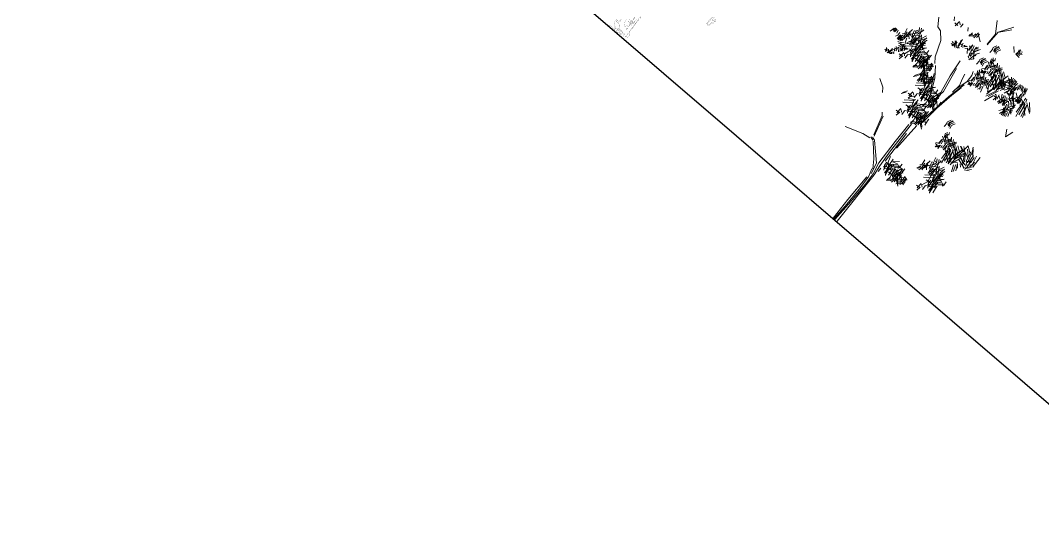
# Model space of a CAD drawing. Header units: inches. Extents: x -3368894 to 5148796, y 84 to 10864301.
# Drawn here: x 503287.19 to 503322.33, y 4346308.06 to 4346325.45 of the extents above; entities that cross this region are included whole.
import ezdxf

# ---------------------------------------------------------------- set-up
doc = ezdxf.new("R2010")
doc.units = ezdxf.units.IN
doc.header["$MEASUREMENT"] = 0
for name, color, linetype, lineweight in [('cm_alberi in secondo piano', 252, 'Continuous', 9), ('cm_campiture', 252, 'Continuous', 9), ('cm_linea di terra', 4, 'Continuous', 25)]:
    doc.layers.add(name, color=color, linetype=linetype, lineweight=lineweight)
doc.layers.add('cp_alberi_linea', color=103, linetype='Continuous')

# ---------------------------------------------------------------- blocks, each defined once
blk = doc.blocks.new('A$C03A07DC0')
at = {"layer": 'cp_alberi_linea', "const_width": 0.00661}
for points in [[(9.78, 3.827), (9.8, 3.39), (9.82, 3.39)], [(9.82, 3.39), (9.827, 3.423), (9.82, 3.827), (9.847, 3.833), (9.853, 3.86)], [(9.893, 3.893), (9.893, 3.787), (9.933, 3.721), (9.966, 3.714)], [(9.966, 3.827), (9.966, 3.754), (9.966, 3.714)], [(9.966, 3.714), (9.966, 3.609), (9.966, 3.569)], [(9.999, 3.569), (10.025, 3.575), (10.065, 3.754), (9.999, 3.86), (9.999, 3.827)], [(9.999, 3.827), (10.025, 3.747), (10.005, 3.609), (9.999, 3.569)], [(9.82, 3.39), (9.933, 3.364), (9.966, 3.496), (9.966, 3.536)], [(9.82, 3.39), (9.919, 3.43), (9.946, 3.536), (9.966, 3.536)], [(9.966, 3.569), (9.999, 3.569)], [(9.966, 3.569), (9.966, 3.536)], [(6.744, 0.89), (6.744, 0.929), (6.744, 1.254), (6.784, 1.221), (6.817, 1.214)], [(6.777, 0.996), (6.777, 1.035), (6.777, 1.181), (6.804, 1.187), (6.817, 1.214)], [(6.883, 1.214), (6.883, 1.068), (6.883, 1.035)], [(6.956, 1.505), (6.976, 1.002), (6.996, 0.996)], [(6.996, 1.505), (6.996, 1.068), (6.996, 1.035)], [(6.089, 0.566), (6.188, 0.539), (6.255, 0.552), (6.288, 0.625), (6.288, 0.744), (6.308, 0.744)], [(6.089, 0.566), (6.129, 0.493), (6.162, 0.493)], [(6.162, 0.493), (6.248, 0.447), (6.301, 0.46), (6.321, 0.539), (6.308, 0.672), (6.308, 0.711)], [(6.486, 0.89), (6.519, 0.658), (6.671, 0.513), (6.671, 0.526), (6.724, 0.685), (6.824, 0.645), (6.817, 0.744)], [(6.744, 0.857), (6.738, 0.837), (6.632, 0.863), (6.632, 0.996), (6.671, 0.996), (6.704, 0.996)], [(6.704, 0.996), (6.724, 0.896), (6.744, 0.89)], [(6.744, 0.89), (6.744, 0.857)], [(6.744, 0.857), (6.777, 0.857)], [(6.777, 0.996), (6.777, 0.89), (6.777, 0.857)], [(6.777, 0.996), (6.817, 0.996)], [(6.777, 0.857), (6.79, 0.751), (6.817, 0.744)], [(6.817, 0.744), (6.81, 0.784), (6.817, 0.929), (6.85, 0.929)], [(6.817, 0.566), (6.923, 0.559), (6.824, 0.466), (6.81, 0.486), (6.817, 0.566)], [(6.817, 0.996), (6.876, 1.015), (6.883, 1.035)], [(6.817, 0.996), (6.843, 0.956), (6.85, 0.929)], [(6.85, 0.929), (6.883, 0.824), (6.896, 0.804), (6.91, 0.877), (6.903, 1.035), (6.883, 1.035)], [(6.996, 1.035), (7.035, 0.599), (7.029, 0.566)], [(6.996, 1.035), (6.996, 0.996)], [(6.996, 0.996), (7.015, 0.566), (7.029, 0.566)], [(7.029, 0.566), (7.029, 0.526)], [(7.029, 0.526), (7.029, 0.242), (7.029, 0.202)], [(7.029, 0.526), (7.121, 0.354), (7.141, 0.347)], [(5.911, 0.023), (6.016, 0.089), (6.195, 0.096), (6.235, 0.096)], [(6.162, 0.493), (6.155, 0.473), (6.089, 0.453), (6.089, 0.42)], [(6.089, 0.42), (6.175, 0.268), (6.341, 0.202), (6.38, 0.202)], [(6.235, 0.096), (6.235, 0.129), (6.235, 0.169), (6.36, 0.136), (6.38, 0.129)], [(6.235, 0.096), (6.314, 0.056), (6.374, 0.096), (6.38, 0.129)], [(6.38, 0.453), (6.486, 0.354), (6.407, 0.387), (6.38, 0.453)], [(6.38, 0.202), (6.453, 0.202), (6.486, 0.202)], [(6.38, 0.202), (6.38, 0.169), (6.38, 0.129)], [(6.744, 0.242), (6.744, 0.255), (6.486, 0.308), (6.486, 0.242), (6.486, 0.202)], [(6.486, 0.202), (6.486, 0.129), (6.486, 0.096)], [(6.486, 0.202), (6.526, 0.202)], [(6.486, 0.096), (6.605, 0.01), (6.771, 0.003), (6.777, 0.023)], [(6.486, 0.096), (6.579, 0.063), (6.599, 0.056)], [(6.744, 0.242), (6.704, 0.235), (6.526, 0.242), (6.526, 0.202)], [(6.526, 0.202), (6.704, 0.149), (6.704, 0.129)], [(6.704, 0.129), (6.685, 0.122), (6.599, 0.096), (6.599, 0.056)], [(6.599, 0.056), (6.744, 0.03), (6.777, 0.023)], [(6.704, 0.129), (6.744, 0.103), (6.777, 0.096)], [(6.744, 0.242), (6.784, 0.208), (6.817, 0.202)], [(6.777, 0.096), (6.777, 0.129), (6.777, 0.169), (6.804, 0.175), (6.817, 0.202)], [(6.777, 0.096), (6.777, 0.056), (6.777, 0.023)], [(6.817, 0.202), (6.876, 0.215), (6.883, 0.242)], [(6.883, 0.242), (6.883, 0.275), (7.009, 0.175), (7.029, 0.169)], [(6.883, 0.242), (6.969, 0.07), (7.029, 0.129), (7.029, 0.169)], [(7.029, 0.202), (7.029, 0.169)], [(7.029, 0.202), (7.101, 0.202), (7.141, 0.202)], [(7.141, 0.347), (7.141, 0.308)], [(7.141, 0.308), (7.141, 0.242), (7.141, 0.202)]]:
    blk.add_lwpolyline(points, dxfattribs=at)
blk = doc.blocks.new('ALBERI2P')
at = {"layer": 'cm_alberi in secondo piano'}
for p, q in [((503295.414, 4346360.003), (503295.634, 4346359.768)), ((503295.821, 4346360.096), (503295.752, 4346359.735)), ((503295.752, 4346359.735), (503296.01, 4346359.712)), ((503295.802, 4346359.758), (503295.758, 4346360.033)), ((503295.975, 4346360.041), (503295.794, 4346359.921)), ((503295.996, 4346359.969), (503295.811, 4346359.816)), ((503295.893, 4346359.83), (503295.816, 4346360.015)), ((503295.847, 4346359.744), (503296.032, 4346359.933)), ((503295.969, 4346359.785), (503295.893, 4346359.83)), ((503291.942, 4346359.279), (503292.054, 4346359.102)), ((503294.594, 4346359.27), (503294.689, 4346359.459)), ((503294.625, 4346359.098), (503294.594, 4346359.27)), ((503294.602, 4346358.958), (503294.625, 4346359.198)), ((503294.694, 4346359.306), (503294.788, 4346359.495)), ((503294.724, 4346359.134), (503294.694, 4346359.306)), ((503294.739, 4346359.306), (503294.833, 4346359.495)), ((503294.769, 4346359.134), (503294.739, 4346359.306)), ((503294.802, 4346359.26), (503294.897, 4346359.45)), ((503294.832, 4346359.089), (503294.802, 4346359.26)), ((503294.883, 4346359.242), (503294.978, 4346359.431)), ((503294.913, 4346359.07), (503294.883, 4346359.242)), ((503293.064, 4346358.185), (503293.029, 4346358.597)), ((503293.535, 4346358.559), (503293.62, 4346358.518)), ((503293.62, 4346358.518), (503293.635, 4346358.713)), ((503293.635, 4346358.713), (503293.665, 4346358.5)), ((503293.725, 4346358.707), (503293.801, 4346358.459)), ((503293.987, 4346358.712), (503293.846, 4346358.68)), ((503293.874, 4346358.734), (503293.873, 4346358.459)), ((503294.009, 4346358.725), (503293.882, 4346358.607)), ((503294.032, 4346358.67), (503293.882, 4346358.454)), ((503293.955, 4346358.806), (503293.901, 4346358.662)), ((503293.932, 4346358.477), (503294.114, 4346358.766)), ((503294.189, 4346358.589), (503294.081, 4346358.422)), ((503294.885, 4346358.735), (503294.966, 4346358.496)), ((503294.999, 4346358.709), (503294.922, 4346358.826)), ((503294.935, 4346358.628), (503295.097, 4346358.441)), ((503294.958, 4346358.74), (503295.038, 4346358.501)), ((503295.03, 4346358.776), (503295.071, 4346358.546)), ((503295.093, 4346358.754), (503295.039, 4346358.884)), ((503295.07, 4346358.329), (503295.315, 4346358.672)), ((503295.089, 4346358.636), (503295.278, 4346358.495)), ((503295.119, 4346358.306), (503295.315, 4346358.612)), ((503295.187, 4346358.251), (503295.369, 4346358.621)), ((503295.26, 4346358.283), (503295.414, 4346358.59)), ((503295.275, 4346358.753), (503295.428, 4346358.536)), ((503295.433, 4346358.726), (503295.572, 4346358.418)), ((503295.45, 4346358.454), (503295.636, 4346358.711)), ((503295.522, 4346358.436), (503295.685, 4346358.665)), ((503295.55, 4346358.657), (503295.702, 4346358.354)), ((503295.576, 4346358.431), (503295.667, 4346358.589)), ((503295.821, 4346358.593), (503296.087, 4346358.398)), ((503296.155, 4346358.583), (503296.018, 4346358.032)), ((503296.413, 4346358.564), (503296.158, 4346357.983)), ((503296.336, 4346358.636), (503296.476, 4346358.414)), ((503296.453, 4346358.649), (503296.48, 4346358.464)), ((503296.54, 4346358.658), (503296.557, 4346358.536)), ((503296.625, 4346358.639), (503296.624, 4346358.513)), ((503296.702, 4346358.63), (503296.701, 4346358.391)), ((503296.805, 4346358.567), (503296.783, 4346358.449)), ((503296.946, 4346358.602), (503297.026, 4346358.363)), ((503297.009, 4346358.624), (503297.09, 4346358.385)), ((503297.094, 4346358.624), (503297.175, 4346358.385)), ((503297.167, 4346358.624), (503297.247, 4346358.385)), ((503297.257, 4346358.632), (503297.338, 4346358.393)), ((503297.329, 4346358.637), (503297.41, 4346358.398)), ((503297.402, 4346358.673), (503297.442, 4346358.443)), ((503292.649, 4346358.165), (503292.761, 4346358.141)), ((503292.675, 4346358.056), (503292.775, 4346358.065)), ((503292.833, 4346358.231), (503292.757, 4346358.291)), ((503292.775, 4346358.065), (503292.775, 4346357.997)), ((503292.803, 4346358.336), (503292.929, 4346358.177)), ((503292.811, 4346358.005), (503292.833, 4346358.231)), ((503292.884, 4346358.308), (503292.887, 4346358.047)), ((503292.928, 4346357.992), (503292.929, 4346358.119)), ((503292.929, 4346358.177), (503293.023, 4346358.127)), ((503293.023, 4346358.127), (503292.992, 4346358.073)), ((503293.11, 4346358.227), (503292.996, 4346358.272)), ((503292.997, 4346358.516), (503293.041, 4346358.294)), ((503293.164, 4346358.335), (503293.011, 4346358.353)), ((503293.019, 4346358.023), (503293.077, 4346358.1)), ((503293.037, 4346358.2), (503293.11, 4346358.227)), ((503293.172, 4346358.118), (503293.037, 4346358.2)), ((503293.077, 4346358.1), (503293.14, 4346358.086)), ((503293.173, 4346358.452), (503293.213, 4346358.253)), ((503293.249, 4346358.356), (503293.308, 4346358.266)), ((503293.291, 4346358.425), (503293.345, 4346358.347)), ((503293.481, 4346358.442), (503293.363, 4346358.388)), ((503293.367, 4346358.434), (503293.472, 4346358.455)), ((503293.408, 4346358.302), (503293.529, 4346358.383)), ((503293.529, 4346358.401), (503293.678, 4346358.162)), ((503293.598, 4346358.478), (503293.625, 4346358.342)), ((503293.629, 4346358.46), (503293.67, 4346358.346)), ((503293.665, 4346358.5), (503293.788, 4346358.391)), ((503293.801, 4346358.459), (503293.76, 4346358.351)), ((503293.778, 4346358.237), (503293.922, 4346358.147)), ((503293.95, 4346358.314), (503293.787, 4346358.297)), ((503293.787, 4346358.297), (503293.841, 4346358.098)), ((503293.908, 4346358.02), (503293.818, 4346358.075)), ((503293.827, 4346358.328), (503293.935, 4346358.201)), ((503293.873, 4346358.459), (503293.95, 4346358.314)), ((503293.99, 4346358.35), (503293.932, 4346358.477)), ((503294.022, 4346358.246), (503293.967, 4346357.957)), ((503294.017, 4346358.336), (503294.022, 4346358.246)), ((503294.098, 4346358.323), (503294.017, 4346358.336)), ((503294.134, 4346358.106), (503294.035, 4346358.327)), ((503294.048, 4346358.029), (503294.143, 4346358.182)), ((503294.081, 4346358.422), (503294.098, 4346358.323)), ((503294.416, 4346358.331), (503294.511, 4346358.52)), ((503294.446, 4346358.159), (503294.416, 4346358.331)), ((503294.424, 4346358.019), (503294.447, 4346358.259)), ((503294.515, 4346358.367), (503294.61, 4346358.556)), ((503294.546, 4346358.195), (503294.515, 4346358.367)), ((503294.56, 4346358.367), (503294.655, 4346358.556)), ((503294.591, 4346358.195), (503294.56, 4346358.367)), ((503294.624, 4346358.321), (503294.718, 4346358.511)), ((503294.654, 4346358.15), (503294.624, 4346358.321)), ((503294.705, 4346358.303), (503294.8, 4346358.493)), ((503294.735, 4346358.131), (503294.705, 4346358.303)), ((503294.92, 4346358.077), (503294.789, 4346358.014)), ((503294.849, 4346358.501), (503295.119, 4346358.338)), ((503294.929, 4346358.311), (503294.934, 4346358.062)), ((503294.957, 4346358.375), (503294.961, 4346358.08)), ((503294.982, 4346357.842), (503295.024, 4346358.026)), ((503295.024, 4346358.026), (503295.069, 4346357.827)), ((503295.029, 4346358.315), (503295.051, 4346358.121)), ((503295.043, 4346358.365), (503295.102, 4346358.505)), ((503295.069, 4346357.827), (503295.069, 4346358.044)), ((503295.151, 4346358.085), (503295.181, 4346357.949)), ((503295.245, 4346358.256), (503295.254, 4346357.985)), ((503295.35, 4346358.251), (503295.336, 4346357.944)), ((503295.355, 4346358.305), (503295.396, 4346358.44)), ((503295.373, 4346358.26), (503295.399, 4346358.012)), ((503295.449, 4346358.233), (503295.58, 4346358.006)), ((503295.454, 4346358.242), (503295.45, 4346358.454)), ((503295.585, 4346358.201), (503295.481, 4346357.939)), ((503295.522, 4346358.287), (503295.522, 4346358.436)), ((503295.564, 4346357.524), (503295.536, 4346358.232)), ((503295.648, 4346358.273), (503295.576, 4346358.431)), ((503295.589, 4346358.084), (503295.69, 4346357.338)), ((503296.035, 4346357.671), (503295.593, 4346358.165)), ((503295.626, 4346358.219), (503295.71, 4346357.916)), ((503295.682, 4346357.563), (503296.398, 4346358.329)), ((503295.759, 4346357.509), (503295.684, 4346358.165)), ((503295.69, 4346358.544), (503295.811, 4346358.268)), ((503295.72, 4346358.273), (503296.171, 4346357.905)), ((503296.007, 4346357.517), (503295.783, 4346358.177)), ((503295.783, 4346358.177), (503295.904, 4346357.496)), ((503295.793, 4346358.508), (503295.996, 4346358.146)), ((503295.811, 4346358.484), (503296.172, 4346358.185)), ((503296.14, 4346357.983), (503295.82, 4346358.376)), ((503295.964, 4346358.145), (503296.053, 4346357.9)), ((503295.982, 4346358.168), (503296.007, 4346357.517)), ((503296.045, 4346358.186), (503296.14, 4346357.999)), ((503296.045, 4346358.045), (503296.045, 4346358.186)), ((503296.331, 4346358.497), (503296.059, 4346357.92)), ((503296.132, 4346358.203), (503296.125, 4346357.54)), ((503296.14, 4346357.999), (503296.14, 4346358.122)), ((503296.236, 4346358.505), (503296.389, 4346358.374)), ((503296.24, 4346357.999), (503296.24, 4346358.149)), ((503296.244, 4346358.059), (503296.311, 4346357.851)), ((503296.297, 4346357.963), (503296.28, 4346358.176)), ((503296.34, 4346358.506), (503296.673, 4346357.936)), ((503296.348, 4346358.008), (503296.348, 4346358.143)), ((503296.566, 4346358.553), (503296.394, 4346358.355)), ((503296.57, 4346358.49), (503296.398, 4346358.292)), ((503296.575, 4346358.427), (503296.403, 4346358.228)), ((503296.584, 4346358.318), (503296.411, 4346358.12)), ((503296.61, 4346358.215), (503296.438, 4346358.017)), ((503296.655, 4346358.459), (503296.493, 4346358.49)), ((503296.682, 4346358.355), (503296.519, 4346358.387)), ((503296.523, 4346358.016), (503296.637, 4346358.103)), ((503296.705, 4346358.265), (503296.542, 4346358.296)), ((503296.718, 4346358.206), (503296.555, 4346358.237)), ((503296.771, 4346358.097), (503296.609, 4346358.128)), ((503296.812, 4346358.003), (503296.65, 4346358.034)), ((503296.75, 4346358.102), (503296.796, 4346358.509)), ((503296.768, 4346357.949), (503296.868, 4346358.066)), ((503296.777, 4346358.079), (503296.908, 4346357.853)), ((503296.778, 4346358.089), (503296.878, 4346358.206)), ((503296.787, 4346358.189), (503296.887, 4346358.306)), ((503296.796, 4346358.256), (503296.896, 4346358.373)), ((503296.912, 4346358.048), (503296.808, 4346357.786)), ((503296.891, 4346357.933), (503296.823, 4346358.071)), ((503296.916, 4346358.072), (503296.848, 4346358.21)), ((503296.931, 4346358.171), (503296.863, 4346358.309)), ((503296.938, 4346358.238), (503296.87, 4346358.376)), ((503296.891, 4346358.499), (503297.012, 4346358.277)), ((503297.362, 4346357.517), (503296.921, 4346358.011)), ((503296.953, 4346358.065), (503297.038, 4346357.762)), ((503297.048, 4346358.119), (503297.498, 4346357.752)), ((503297.22, 4346358.399), (503297.491, 4346358.236)), ((503297.301, 4346358.209), (503297.305, 4346357.96)), ((503297.307, 4346358.525), (503297.469, 4346358.339)), ((503297.328, 4346358.272), (503297.332, 4346357.978)), ((503297.367, 4346358.037), (503297.376, 4346357.766)), ((503297.4, 4346358.213), (503297.423, 4346358.019)), ((503297.415, 4346358.263), (503297.473, 4346358.402)), ((503297.472, 4346358.032), (503297.458, 4346357.725)), ((503297.495, 4346358.041), (503297.522, 4346357.793)), ((503297.571, 4346358.013), (503297.702, 4346357.787)), ((503297.644, 4346358.067), (503297.644, 4346358.217)), ((503297.687, 4346357.305), (503297.658, 4346358.013)), ((503297.77, 4346358.054), (503297.698, 4346358.212)), ((503297.842, 4346358.054), (503298.293, 4346357.686)), ((503298.262, 4346357.764), (503297.942, 4346358.157)), ((503294.67, 4346357.562), (503294.941, 4346357.399)), ((503294.707, 4346357.796), (503294.788, 4346357.557)), ((503294.821, 4346357.77), (503294.744, 4346357.887)), ((503294.757, 4346357.689), (503294.919, 4346357.502)), ((503294.779, 4346357.801), (503294.86, 4346357.562)), ((503294.807, 4346357.951), (503294.924, 4346357.95)), ((503294.852, 4346357.837), (503294.892, 4346357.607)), ((503294.915, 4346357.815), (503294.861, 4346357.945)), ((503294.865, 4346357.426), (503294.923, 4346357.566)), ((503294.892, 4346357.39), (503295.137, 4346357.733)), ((503294.924, 4346357.95), (503294.91, 4346357.81)), ((503294.91, 4346357.81), (503294.97, 4346357.941)), ((503294.911, 4346357.697), (503295.1, 4346357.556)), ((503294.941, 4346357.367), (503295.136, 4346357.673)), ((503294.97, 4346357.941), (503294.982, 4346357.842)), ((503295.009, 4346357.312), (503295.191, 4346357.682)), ((503295.081, 4346357.344), (503295.236, 4346357.651)), ((503295.097, 4346357.814), (503295.25, 4346357.597)), ((503295.177, 4346357.366), (503295.217, 4346357.502)), ((503295.254, 4346357.787), (503295.394, 4346357.479)), ((503295.272, 4346357.516), (503295.458, 4346357.772)), ((503295.276, 4346357.303), (503295.272, 4346357.516)), ((503295.343, 4346357.348), (503295.344, 4346357.497)), ((503295.344, 4346357.497), (503295.507, 4346357.726)), ((503295.371, 4346357.718), (503295.524, 4346357.415)), ((503295.398, 4346357.492), (503295.489, 4346357.65)), ((503295.47, 4346357.334), (503295.398, 4346357.492)), ((503295.421, 4346358.003), (503295.949, 4346357.595)), ((503295.512, 4346357.605), (503295.632, 4346357.329)), ((503295.615, 4346357.569), (503295.818, 4346357.207)), ((503295.818, 4346357.207), (503295.976, 4346357.644)), ((503295.976, 4346357.644), (503295.839, 4346357.093)), ((503296.153, 4346357.558), (503295.88, 4346356.981)), ((503296.36, 4346357.878), (503295.926, 4346357.59)), ((503296.04, 4346357.833), (503295.98, 4346357.653)), ((503296.235, 4346357.625), (503295.98, 4346357.044)), ((503296.031, 4346357.888), (503296.107, 4346357.77)), ((503296.103, 4346357.674), (503296.143, 4346357.806)), ((503296.104, 4346357.978), (503296.122, 4346357.846)), ((503296.185, 4346357.887), (503296.104, 4346357.978)), ((503296.166, 4346357.661), (503296.27, 4346357.878)), ((503296.167, 4346357.996), (503296.185, 4346357.887)), ((503296.207, 4346357.999), (503296.239, 4346357.824)), ((503296.293, 4346357.692), (503296.388, 4346357.872)), ((503296.424, 4346357.845), (503296.357, 4346358.008)), ((503296.408, 4346357.479), (503296.449, 4346357.217)), ((503296.46, 4346357.832), (503296.565, 4346357.994)), ((503296.592, 4346357.44), (503296.502, 4346357.607)), ((503296.546, 4346357.714), (503296.637, 4346357.904)), ((503296.592, 4346357.385), (503296.647, 4346357.514)), ((503296.626, 4346357.607), (503296.689, 4346357.484)), ((503296.649, 4346357.826), (503296.664, 4346357.953)), ((503296.79, 4346357.786), (503296.649, 4346357.826)), ((503296.686, 4346357.631), (503296.826, 4346357.435)), ((503296.745, 4346357.84), (503296.845, 4346357.957)), ((503296.749, 4346357.849), (503297.277, 4346357.441)), ((503296.785, 4346357.305), (503296.786, 4346357.483)), ((503296.816, 4346357.622), (503296.94, 4346357.461)), ((503296.887, 4346357.823), (503296.819, 4346357.961)), ((503296.831, 4346357.253), (503296.862, 4346357.469)), ((503297.053, 4346357.583), (503296.914, 4346357.622)), ((503296.921, 4346357.687), (503297.036, 4346357.708)), ((503296.971, 4346357.494), (503296.934, 4346357.322)), ((503296.998, 4346357.844), (503297.079, 4346357.725)), ((503297.036, 4346357.708), (503296.998, 4346357.844)), ((503297.005, 4346357.513), (503297.136, 4346357.372)), ((503297.069, 4346357.644), (503297.191, 4346357.473)), ((503297.074, 4346357.825), (503297.147, 4346357.651)), ((503297.079, 4346357.725), (503297.074, 4346357.825)), ((503297.147, 4346357.651), (503297.157, 4346357.854)), ((503297.157, 4346357.854), (503297.195, 4346357.641)), ((503297.291, 4346357.974), (503297.161, 4346357.911)), ((503297.179, 4346357.848), (503297.296, 4346357.848)), ((503297.322, 4346357.616), (503297.19, 4346357.552)), ((503297.19, 4346357.552), (503297.227, 4346357.43)), ((503297.273, 4346357.866), (503297.303, 4346357.73)), ((503297.296, 4346357.848), (503297.281, 4346357.707)), ((503297.281, 4346357.707), (503297.341, 4346357.839)), ((503297.287, 4346357.554), (503297.405, 4346357.456)), ((503297.341, 4346357.839), (503297.354, 4346357.739)), ((503297.354, 4346357.739), (503297.396, 4346357.924)), ((503297.424, 4346357.596), (503297.381, 4346357.449)), ((503297.396, 4346357.924), (503297.44, 4346357.725)), ((503297.447, 4346357.488), (503297.403, 4346357.34)), ((503297.44, 4346357.725), (503297.441, 4346357.941)), ((503297.707, 4346357.982), (503297.603, 4346357.72)), ((503297.712, 4346357.865), (503297.813, 4346357.118)), ((503298.157, 4346357.452), (503297.716, 4346357.946)), ((503297.748, 4346358), (503297.832, 4346357.696)), ((503297.881, 4346357.29), (503297.806, 4346357.946)), ((503297.905, 4346357.958), (503298.026, 4346357.276)), ((503298.129, 4346357.298), (503297.905, 4346357.958)), ((503290.295, 4346356.855), (503290.385, 4346356.918)), ((503290.385, 4346356.918), (503290.328, 4346357.231)), ((503290.621, 4346357.1), (503290.698, 4346357.041)), ((503290.847, 4346357.117), (503290.779, 4346357.081)), ((503290.806, 4346357.014), (503290.847, 4346357.117)), ((503290.836, 4346356.707), (503291.054, 4346357.071)), ((503291.054, 4346357.071), (503290.923, 4346356.855)), ((503294.741, 4346357.138), (503294.611, 4346357.075)), ((503294.629, 4346357.012), (503294.746, 4346357.011)), ((503294.746, 4346357.011), (503294.732, 4346356.871)), ((503294.732, 4346356.871), (503294.791, 4346357.002)), ((503294.751, 4346357.373), (503294.755, 4346357.123)), ((503294.778, 4346357.436), (503294.783, 4346357.141)), ((503294.791, 4346357.002), (503294.804, 4346356.903)), ((503294.804, 4346356.903), (503294.846, 4346357.087)), ((503294.846, 4346357.087), (503294.89, 4346356.888)), ((503294.85, 4346357.376), (503294.873, 4346357.183)), ((503294.89, 4346356.888), (503294.891, 4346357.105)), ((503294.972, 4346357.146), (503295.003, 4346357.01)), ((503295.067, 4346357.317), (503295.075, 4346357.046)), ((503295.172, 4346357.312), (503295.158, 4346357.005)), ((503295.195, 4346357.321), (503295.221, 4346357.073)), ((503295.271, 4346357.294), (503295.402, 4346357.067)), ((503295.406, 4346357.262), (503295.302, 4346357.001)), ((503295.448, 4346357.28), (503295.532, 4346356.977)), ((503295.988, 4346356.74), (503296.188, 4346357.264)), ((503296.209, 4346357.362), (503296.291, 4346357.362)), ((503296.223, 4346357.271), (503296.39, 4346357.258)), ((503296.425, 4346357.14), (503296.287, 4346357.349)), ((503296.317, 4346357.063), (503296.368, 4346357.316)), ((503296.444, 4346357.42), (503296.53, 4346357.334)), ((503296.57, 4346357.12), (503296.616, 4346357.376)), ((503296.633, 4346357.232), (503296.657, 4346357.093)), ((503296.657, 4346357.093), (503296.719, 4346357.293)), ((503296.679, 4346357.308), (503296.674, 4346357.441)), ((503296.744, 4346357.412), (503296.679, 4346357.308)), ((503296.719, 4346357.293), (503296.74, 4346357.172)), ((503296.745, 4346357.302), (503296.744, 4346357.412)), ((503296.817, 4346357.311), (503296.843, 4346357.163)), ((503296.867, 4346357.356), (503296.887, 4346357.144)), ((503296.9, 4346356.812), (503297.029, 4346356.967)), ((503296.925, 4346357.321), (503296.949, 4346357.187)), ((503297.211, 4346357.056), (503297.007, 4346357.221)), ((503297.219, 4346357.162), (503297.015, 4346357.328)), ((503297.221, 4346356.948), (503297.017, 4346357.113)), ((503297.021, 4346356.7), (503297.121, 4346356.943)), ((503297.227, 4346356.884), (503297.023, 4346357.05)), ((503297.234, 4346356.821), (503297.03, 4346356.987)), ((503297.099, 4346357.343), (503297.226, 4346357.278)), ((503297.305, 4346356.93), (503297.151, 4346356.871)), ((503297.314, 4346357.036), (503297.159, 4346356.977)), ((503297.321, 4346357.129), (503297.166, 4346357.07)), ((503297.323, 4346357.19), (503297.169, 4346357.131)), ((503297.357, 4346357.306), (503297.203, 4346357.247)), ((503297.382, 4346357.406), (503297.227, 4346357.347)), ((503297.329, 4346357.452), (503297.447, 4346357.354)), ((503297.337, 4346357.297), (503297.453, 4346356.905)), ((503297.381, 4346356.769), (503297.339, 4346357.004)), ((503297.362, 4346357.315), (503297.481, 4346357.217)), ((503297.389, 4346357.219), (503297.507, 4346357.121)), ((503297.409, 4346357.154), (503297.528, 4346357.056)), ((503297.472, 4346356.849), (503297.43, 4346356.961)), ((503289.78, 4346356.809), (503289.707, 4346356.556)), ((503289.821, 4346356.863), (503289.803, 4346356.683)), ((503289.879, 4346356.867), (503289.875, 4346356.65)), ((503289.93, 4346356.867), (503289.929, 4346356.704)), ((503290.002, 4346356.867), (503290.047, 4346356.677)), ((503290.15, 4346356.64), (503290.091, 4346356.519)), ((503290.146, 4346356.817), (503290.15, 4346356.64)), ((503290.255, 4346356.73), (503290.24, 4346356.486)), ((503290.372, 4346356.819), (503290.267, 4346356.621)), ((503290.285, 4346356.699), (503290.299, 4346356.455)), ((503290.447, 4346356.504), (503290.312, 4346356.468)), ((503290.313, 4346356.726), (503290.326, 4346356.504)), ((503290.394, 4346356.797), (503290.317, 4346356.62)), ((503290.57, 4346356.436), (503290.357, 4346356.374)), ((503290.372, 4346356.699), (503290.371, 4346356.54)), ((503290.538, 4346356.653), (503290.402, 4346356.536)), ((503290.543, 4346356.59), (503290.42, 4346356.491)), ((503290.52, 4346356.726), (503290.421, 4346356.618)), ((503290.539, 4346356.843), (503290.435, 4346356.685)), ((503290.579, 4346356.377), (503290.456, 4346356.323)), ((503290.633, 4346356.518), (503290.488, 4346356.419)), ((503290.727, 4346356.454), (503290.551, 4346356.346)), ((503290.625, 4346356.816), (503290.719, 4346356.548)), ((503290.664, 4346356.295), (503290.805, 4346356.625)), ((503290.868, 4346356.408), (503290.664, 4346356.337)), ((503290.732, 4346356.404), (503290.871, 4346356.101)), ((503290.778, 4346356.449), (503290.934, 4346356.186)), ((503290.805, 4346356.625), (503290.854, 4346356.656)), ((503290.953, 4346356.403), (503290.831, 4346356.255)), ((503291.068, 4346356.905), (503290.836, 4346356.707)), ((503291.025, 4346356.403), (503290.904, 4346356.291)), ((503291.09, 4346356.859), (503290.936, 4346356.715)), ((503291.08, 4346356.679), (503290.941, 4346356.625)), ((503297.139, 4346356.708), (503297.133, 4346356.894)), ((503297.226, 4346356.714), (503297.222, 4346356.836)), ((503297.307, 4346356.747), (503297.284, 4346356.871)), ((503290.378, 4346355.781), (503290.379, 4346355.904)), ((503290.405, 4346355.817), (503290.573, 4346356.129)), ((503290.55, 4346355.849), (503290.446, 4346356.012)), ((503290.542, 4346356.034), (503290.46, 4346356.112)), ((503290.633, 4346356.346), (503290.528, 4346356.224)), ((503290.59, 4346355.921), (503290.569, 4346356.084)), ((503290.573, 4346356.129), (503290.664, 4346356.295)), ((503290.614, 4346356.138), (503290.726, 4346355.961)), ((503290.69, 4346356.223), (503290.78, 4346356.024)), ((503290.714, 4346356.328), (503290.826, 4346356.087)), ((503291.043, 4346356.349), (503290.931, 4346356.237)), ((503297.857, 4346356.285), (503298.059, 4346355.923)), ((503298.059, 4346355.923), (503298.218, 4346356.36)), ((503290.17, 4346355.616), (503290.074, 4346355.616)), ((503290.089, 4346355.746), (503290.188, 4346355.616)), ((503290.206, 4346355.643), (503290.12, 4346355.733)), ((503290.188, 4346355.616), (503290.179, 4346355.547)), ((503290.188, 4346355.619), (503290.206, 4346355.643)), ((503290.234, 4346355.742), (503290.296, 4346355.637)), ((503290.296, 4346355.637), (503290.291, 4346355.543)), ((503290.336, 4346355.574), (503290.405, 4346355.817)), ((503290.337, 4346355.763), (503290.337, 4346355.687)), ((503290.337, 4346355.687), (503290.36, 4346355.592)), ((503290.351, 4346355.642), (503290.378, 4346355.781)), ((503290.409, 4346355.592), (503290.351, 4346355.642)), ((503290.396, 4346355.678), (503290.459, 4346355.61)), ((503290.445, 4346355.718), (503290.504, 4346355.646)), ((503290.496, 4346355.768), (503290.568, 4346355.696)), ((503290.523, 4346355.79), (503290.595, 4346355.754)), ((503295.113, 4346354.633), (503295.208, 4346354.823)), ((503295.213, 4346354.669), (503295.308, 4346354.858)), ((503295.258, 4346354.669), (503295.353, 4346354.858)), ((503295.321, 4346354.624), (503295.416, 4346354.813)), ((503295.402, 4346354.605), (503295.497, 4346354.795)), ((503295.144, 4346354.461), (503295.113, 4346354.633)), ((503295.121, 4346354.321), (503295.144, 4346354.561)), ((503295.243, 4346354.497), (503295.213, 4346354.669)), ((503295.288, 4346354.497), (503295.258, 4346354.669)), ((503295.352, 4346354.452), (503295.321, 4346354.624)), ((503295.433, 4346354.433), (503295.402, 4346354.605)), ((503295.518, 4346354.072), (503295.441, 4346354.19)), ((503295.613, 4346354.117), (503295.559, 4346354.247)), ((503296.691, 4346353.548), (503296.78, 4346354.312)), ((503296.78, 4346354.312), (503297.14, 4346354.013)), ((503297.033, 4346354.411), (503297.222, 4346354.071)), ((503297.082, 4346354.347), (503297.298, 4346354.04)), ((503297.677, 4346354.205), (503297.676, 4346353.605)), ((503295.368, 4346353.865), (503295.638, 4346353.701)), ((503295.405, 4346354.098), (503295.485, 4346353.859)), ((503295.449, 4346353.675), (503295.453, 4346353.426)), ((503295.455, 4346353.991), (503295.617, 4346353.804)), ((503295.476, 4346353.738), (503295.48, 4346353.444)), ((503295.477, 4346354.103), (503295.558, 4346353.864)), ((503295.548, 4346353.678), (503295.571, 4346353.485)), ((503295.549, 4346354.139), (503295.59, 4346353.909)), ((503295.562, 4346353.729), (503295.621, 4346353.868)), ((503295.589, 4346353.692), (503295.834, 4346354.035)), ((503295.608, 4346353.999), (503295.798, 4346353.858)), ((503295.638, 4346353.669), (503295.834, 4346353.975)), ((503295.707, 4346353.615), (503295.888, 4346353.984)), ((503295.779, 4346353.647), (503295.933, 4346353.953)), ((503295.794, 4346354.116), (503295.947, 4346353.899)), ((503295.874, 4346353.668), (503295.915, 4346353.804)), ((503295.952, 4346354.089), (503296.092, 4346353.781)), ((503295.969, 4346353.818), (503296.156, 4346354.074)), ((503295.974, 4346353.605), (503295.969, 4346353.818)), ((503296.041, 4346353.799), (503296.205, 4346354.029)), ((503296.041, 4346353.65), (503296.041, 4346353.799)), ((503296.069, 4346354.02), (503296.222, 4346353.718)), ((503296.095, 4346353.794), (503296.186, 4346353.953)), ((503296.167, 4346353.636), (503296.095, 4346353.794)), ((503296.201, 4346352.927), (503296.917, 4346353.692)), ((503296.209, 4346353.907), (503296.33, 4346353.631)), ((503296.24, 4346353.636), (503296.69, 4346353.268)), ((503296.312, 4346353.871), (503296.515, 4346353.509)), ((503296.33, 4346353.848), (503296.691, 4346353.548)), ((503296.659, 4346353.346), (503296.339, 4346353.739)), ((503296.34, 4346353.956), (503296.606, 4346353.762)), ((503296.467, 4346354.028), (503296.76, 4346353.851)), ((503296.476, 4346354.046), (503296.818, 4346353.896)), ((503296.515, 4346353.509), (503296.674, 4346353.946)), ((503296.674, 4346353.946), (503296.537, 4346353.395)), ((503296.851, 4346353.86), (503296.578, 4346353.283)), ((503296.607, 4346354.132), (503296.86, 4346353.923)), ((503296.932, 4346353.927), (503296.677, 4346353.346)), ((503296.734, 4346353.987), (503297.188, 4346353.787)), ((503296.86, 4346354.149), (503297.116, 4346353.863)), ((503296.86, 4346353.869), (503297.192, 4346353.299)), ((503297.148, 4346353.516), (503296.896, 4346353.909)), ((503297.09, 4346354.134), (503297.211, 4346353.588)), ((503297.171, 4346354.094), (503297.31, 4346353.556)), ((503297.238, 4346353.633), (503297.341, 4346353.357)), ((503297.321, 4346354.067), (503297.351, 4346353.637)), ((503297.69, 4346353.731), (503297.328, 4346353.429)), ((503297.401, 4346353.75), (503297.44, 4346353.353)), ((503297.424, 4346354.016), (503297.437, 4346353.655)), ((503297.47, 4346354.138), (503297.576, 4346353.596)), ((503297.586, 4346353.822), (503297.536, 4346353.452)), ((503295.439, 4346353.44), (503295.308, 4346353.377)), ((503295.326, 4346353.314), (503295.444, 4346353.313)), ((503295.444, 4346353.313), (503295.429, 4346353.173)), ((503295.429, 4346353.173), (503295.489, 4346353.304)), ((503295.489, 4346353.304), (503295.501, 4346353.205)), ((503295.501, 4346353.205), (503295.543, 4346353.389)), ((503295.543, 4346353.389), (503295.588, 4346353.19)), ((503295.588, 4346353.19), (503295.588, 4346353.407)), ((503295.67, 4346353.448), (503295.7, 4346353.313)), ((503295.765, 4346353.62), (503295.773, 4346353.349)), ((503295.869, 4346353.614), (503295.855, 4346353.307)), ((503295.892, 4346353.623), (503295.919, 4346353.375)), ((503295.941, 4346353.366), (503296.469, 4346352.958)), ((503295.968, 4346353.596), (503296.099, 4346353.369)), ((503296.104, 4346353.564), (503296, 4346353.303)), ((503296.084, 4346352.887), (503296.055, 4346353.595)), ((503296.109, 4346353.447), (503296.21, 4346352.701)), ((503296.554, 4346353.034), (503296.113, 4346353.528)), ((503296.145, 4346353.582), (503296.229, 4346353.279)), ((503296.279, 4346352.872), (503296.203, 4346353.528)), ((503296.526, 4346352.88), (503296.302, 4346353.541)), ((503296.302, 4346353.541), (503296.423, 4346352.859)), ((503296.88, 4346353.241), (503296.445, 4346352.953)), ((503296.501, 4346353.531), (503296.526, 4346352.88)), ((503296.651, 4346353.567), (503296.644, 4346352.903)), ((503296.686, 4346353.043), (503296.886, 4346353.566)), ((503296.772, 4346353.566), (503297.265, 4346353.398)), ((503296.804, 4346353.422), (503297.349, 4346353.226)), ((503296.866, 4346353.114), (503296.996, 4346352.725)), ((503296.917, 4346353.548), (503297.147, 4346353.372)), ((503296.921, 4346353.204), (503297.069, 4346353.014)), ((503296.948, 4346353.119), (503297.077, 4346352.843)), ((503297.039, 4346353.282), (503297.156, 4346353.155)), ((503297.3, 4346353.199), (503297.703, 4346353.609)), ((503297.4, 4346353.244), (503297.707, 4346353.419)), ((503297.409, 4346353.167), (503297.639, 4346353.284)), ((503296.78, 4346353.02), (503296.928, 4346352.662)), ((503295.463, 4346351.971), (503295.406, 4346352.284)), ((503295.45, 4346351.872), (503295.345, 4346351.673)), ((503295.372, 4346351.908), (503295.463, 4346351.971)), ((503295.472, 4346351.85), (503295.395, 4346351.673)), ((503293.949, 4346350.974), (503294.251, 4346350.682))]:
    blk.add_line(p, q, dxfattribs=at)
for points in [[(503294.236, 4346359.19), (503294.293, 4346360.084), (503294.788, 4346360.814)], [(503293.857, 4346360.532), (503294.239, 4346359.916), (503294.218, 4346359.203)], [(503294.797, 4346360.633), (503294.329, 4346360.12)], [(503292.27, 4346358.934), (503292.303, 4346359.25)], [(503292.448, 4346359.132), (503292.343, 4346359.222)], [(503292.538, 4346359.045), (503292.538, 4346359.276)], [(503292.966, 4346359.121), (503292.864, 4346359.293)], [(503293.156, 4346359.021), (503293.301, 4346359.151)], [(503293.179, 4346358.935), (503293.225, 4346359.206)], [(503293.36, 4346359.052), (503293.4, 4346359.283)], [(503293.45, 4346359.042), (503293.487, 4346359.409)], [(503293.848, 4346359.073), (503293.482, 4346359.367)], [(503293.55, 4346359.138), (503293.563, 4346359.39)], [(503291.294, 4346358.747), (503291.564, 4346358.32), (503291.817, 4346358.229), (503292.137, 4346357.836), (503292.45, 4346356.963), (503292.657, 4346356.669)], [(503292.149, 4346359.037), (503292.366, 4346359.037)], [(503293.183, 4346358.962), (503293.36, 4346359.097)], [(503290.848, 4346357.531), (503290.757, 4346357.374)], [(503290.826, 4346357.676), (503290.916, 4346357.509)], [(503290.934, 4346357.513), (503290.862, 4346357.329)], [(503290.926, 4346357.717), (503291.064, 4346357.458)], [(503291.088, 4346357.698), (503290.956, 4346357.328)], [(503291.034, 4346357.72), (503291.065, 4346357.635)], [(503291.39, 4346357.557), (503291.259, 4346357.277), (503291.379, 4346357.024)], [(503291.471, 4346357.48), (503291.403, 4346357.186), (503291.511, 4346356.879)], [(503293.627, 4346357.624), (503293.71, 4346356.657), (503293.874, 4346355.643), (503293.755, 4346355.324)], [(503294.387, 4346356.279), (503294.614, 4346356.988), (503294.607, 4346357.395), (503294.526, 4346357.603)], [(503290.445, 4346357.09), (503290.462, 4346356.801), (503290.417, 4346356.611)], [(503290.484, 4346356.764), (503290.666, 4346356.977)], [(503290.485, 4346356.963), (503290.68, 4346357.121)], [(503290.662, 4346357.08), (503290.508, 4346356.846)], [(503290.527, 4346357.099), (503290.572, 4346357.243), (503290.591, 4346357.365)], [(503290.558, 4346357.225), (503290.539, 4346356.945), (503290.544, 4346356.701)], [(503290.747, 4346356.859), (503290.635, 4346356.981), (503290.594, 4346357.158)], [(503290.874, 4346357.341), (503290.666, 4346357.112)], [(503290.708, 4346357.396), (503290.739, 4346357.211), (503290.801, 4346356.998)], [(503290.992, 4346357.292), (503290.77, 4346357.067)], [(503290.914, 4346356.772), (503290.87, 4346357.034), (503290.87, 4346357.098), (503290.807, 4346357.387)], [(503290.964, 4346357.184), (503290.96, 4346357.003), (503290.918, 4346356.777)], [(503291.127, 4346357.223), (503290.924, 4346357.007)], [(503291.168, 4346357.102), (503290.951, 4346356.89)], [(503291.223, 4346357.364), (503290.956, 4346357.278)], [(503291.321, 4346356.975), (503290.972, 4346356.79)], [(503291.037, 4346357.458), (503291.249, 4346357.033)], [(503291.04, 4346356.75), (503291.055, 4346357.151)], [(503291.048, 4346356.076), (503291.179, 4346356.424), (503291.122, 4346356.777), (503291.1, 4346357.278)], [(503291.151, 4346357.431), (503291.385, 4346357.015)], [(503291.208, 4346357.078), (503291.408, 4346357.381)], [(503291.226, 4346356.939), (503291.342, 4346356.554)], [(503291.629, 4346357.2), (503291.244, 4346357.011)], [(503291.258, 4346357.138), (503291.378, 4346356.563)], [(503291.379, 4346356.843), (503291.556, 4346357.119)], [(503291.379, 4346356.875), (503291.651, 4346357.118)], [(503291.407, 4346357.056), (503291.401, 4346356.554)], [(503291.477, 4346356.355), (503291.45, 4346356.581), (503291.442, 4346356.92)], [(503291.561, 4346357.399), (503291.461, 4346357.114), (503291.65, 4346356.866)], [(503291.777, 4346357.028), (503291.496, 4346356.839)], [(503291.548, 4346357.245), (503291.523, 4346356.626)], [(503291.532, 4346356.689), (503291.786, 4346357.046)], [(503291.98, 4346356.756), (503291.966, 4346357.009)], [(503293.814, 4346354.984), (503293.933, 4346355.779), (503293.73, 4346357.167)], [(503294.281, 4346357.21), (503294.311, 4346356.957), (503294.418, 4346356.568), (503294.354, 4346356.045)], [(503291.294, 4346356.907), (503290.827, 4346356.601)], [(503291.33, 4346356.785), (503290.85, 4346356.452)], [(503291.296, 4346356.469), (503291.061, 4346356.429)], [(503291.383, 4346356.46), (503291.184, 4346356.392)], [(503291.4, 4346356.144), (503291.26, 4346356.374), (503291.261, 4346356.581)], [(503291.41, 4346356.4), (503291.26, 4346356.292)], [(503291.355, 4346356.238), (503291.36, 4346356.559)], [(503291.649, 4346356.396), (503291.391, 4346356.247)], [(503291.455, 4346356.315), (503291.735, 4346356.49)], [(503291.767, 4346356.874), (503291.487, 4346356.78)], [(503291.528, 4346356.631), (503291.508, 4346356.062)], [(503291.537, 4346356.671), (503291.681, 4346356.372)], [(503291.646, 4346356.698), (503291.563, 4346356.134)], [(503291.83, 4346356.842), (503291.573, 4346356.689)], [(503291.93, 4346356.829), (503291.676, 4346356.64)], [(503291.984, 4346356.787), (503291.721, 4346356.603)], [(503291.761, 4346356.097), (503291.721, 4346356.544)], [(503291.793, 4346356.481), (503291.853, 4346356.522), (503291.861, 4346356.273)], [(503291.794, 4346356.625), (503291.9, 4346356.038)], [(503291.953, 4346356.702), (503291.863, 4346356.824)], [(503291.879, 4346356.264), (503291.88, 4346356.585)], [(503291.961, 4346356.621), (503291.964, 4346356.308)], [(503291.974, 4346356.462), (503292.107, 4346356.81)], [(503292.29, 4346356.515), (503292.006, 4346356.476)], [(503292.296, 4346356.651), (503292.007, 4346356.828)], [(503292.25, 4346356.398), (503292.019, 4346356.377)], [(503292.259, 4346356.452), (503292.024, 4346356.417)], [(503292.263, 4346356.62), (503292.043, 4346356.539)], [(503292.046, 4346356.453), (503292.063, 4346356.024)], [(503292.092, 4346356.521), (503292.208, 4346356.042)], [(503292.15, 4346356.38), (503292.469, 4346356.014)], [(503292.163, 4346356.389), (503292.16, 4346356.602), (503292.156, 4346356.828)], [(503292.218, 4346356.475), (503292.236, 4346356.606), (503292.237, 4346356.904)], [(503292.461, 4346356.321), (503292.218, 4346356.579)], [(503292.574, 4346356.077), (503292.245, 4346356.452)], [(503292.325, 4346356.132), (503292.299, 4346356.47)], [(503292.331, 4346356.353), (503292.576, 4346356.569)], [(503292.394, 4346356.276), (503292.697, 4346356.51)], [(503292.512, 4346356.592), (503292.512, 4346356.478), (503292.524, 4346356.207)], [(503292.585, 4346356.565), (503292.602, 4346356.33), (503292.601, 4346356.153)], [(503292.63, 4346356.556), (503292.678, 4346356.324), (503292.687, 4346356.167)], [(503292.743, 4346356.606), (503293.139, 4346356.048), (503293.507, 4346355.211)], [(503294.605, 4346356.739), (503294.34, 4346355.741), (503294.022, 4346354.022)], [(503294.076, 4346353.778), (503294.22, 4346354.856), (503294.416, 4346355.895), (503294.563, 4346356.523)], [(503290.821, 4346355.896), (503291.038, 4346355.896)], [(503290.942, 4346355.793), (503290.975, 4346356.109)], [(503290.992, 4346355.684), (503291.047, 4346355.928)], [(503291.12, 4346355.991), (503291.015, 4346356.082)], [(503291.368, 4346356.247), (503291.196, 4346356.157)], [(503291.21, 4346355.904), (503291.21, 4346356.135)], [(503291.638, 4346355.98), (503291.536, 4346356.152)], [(503291.59, 4346356.27), (503291.616, 4346356.017)], [(503292.005, 4346356.223), (503291.648, 4346356.233)], [(503292.063, 4346356.115), (503291.897, 4346356.223), (503291.689, 4346356.246)], [(503291.828, 4346355.88), (503291.973, 4346356.01)], [(503291.851, 4346355.794), (503291.897, 4346356.065)], [(503291.855, 4346355.821), (503292.032, 4346355.956)], [(503292.082, 4346356.223), (503291.924, 4346356.245)], [(503292.195, 4346356.259), (503291.937, 4346356.308)], [(503292.032, 4346355.911), (503292.072, 4346356.142)], [(503292.122, 4346355.901), (503292.159, 4346356.268)], [(503292.519, 4346355.933), (503292.154, 4346356.227)], [(503292.222, 4346355.997), (503292.235, 4346356.25)], [(503292.357, 4346355.973), (503292.71, 4346356.257)], [(503292.394, 4346356.126), (503292.701, 4346356.348)], [(503292.395, 4346356.076), (503292.398, 4346355.764)], [(503292.723, 4346355.971), (503292.439, 4346355.931)], [(503292.683, 4346355.853), (503292.452, 4346355.832)], [(503292.692, 4346355.908), (503292.457, 4346355.872)], [(503292.697, 4346356.075), (503292.476, 4346355.995)], [(503292.479, 4346355.908), (503292.496, 4346355.48)], [(503292.525, 4346355.976), (503292.641, 4346355.497)], [(503292.584, 4346355.836), (503292.903, 4346355.469)], [(503292.895, 4346355.777), (503292.651, 4346356.034)], [(503293.007, 4346355.532), (503292.678, 4346355.908)], [(503292.758, 4346355.587), (503292.732, 4346355.925)], [(503292.764, 4346355.808), (503293.009, 4346356.024)], [(503292.827, 4346355.732), (503293.13, 4346355.966)], [(503293.435, 4346355.243), (503292.945, 4346356.226)], [(503292.946, 4346356.047), (503292.945, 4346355.934), (503292.957, 4346355.663)], [(503293.018, 4346356.02), (503293.035, 4346355.785), (503293.035, 4346355.608)], [(503293.063, 4346356.011), (503293.111, 4346355.78), (503293.12, 4346355.622)], [(503292.171, 4346355.414), (503292.352, 4346355.626)], [(503292.349, 4346355.729), (503292.194, 4346355.495)], [(503292.515, 4346355.678), (503292.358, 4346355.701)], [(503292.629, 4346355.714), (503292.371, 4346355.764)], [(503292.465, 4346355.366), (503292.506, 4346355.597)], [(503292.98, 4346355.556), (503292.514, 4346355.25)], [(503293.016, 4346355.434), (503292.536, 4346355.101)], [(503292.555, 4346355.357), (503292.592, 4346355.723)], [(503292.953, 4346355.388), (503292.587, 4346355.682)], [(503292.854, 4346355.751), (503292.637, 4346355.539)], [(503292.655, 4346355.452), (503292.669, 4346355.705)], [(503293.008, 4346355.624), (503292.659, 4346355.439)], [(503292.79, 4346355.428), (503293.143, 4346355.713)], [(503292.827, 4346355.582), (503293.135, 4346355.803)], [(503292.912, 4346355.588), (503293.028, 4346355.203)], [(503293.093, 4346355.705), (503293.088, 4346355.203)], [(503293.163, 4346355.004), (503293.137, 4346355.23), (503293.129, 4346355.569)], [(503293.454, 4346355.523), (503293.174, 4346355.429)], [(503293.463, 4346355.677), (503293.183, 4346355.488)], [(503293.214, 4346355.28), (503293.195, 4346354.711)], [(503293.218, 4346355.338), (503293.472, 4346355.695)], [(503293.224, 4346355.32), (503293.367, 4346355.022)], [(503293.332, 4346355.347), (503293.249, 4346354.783)], [(503293.517, 4346355.491), (503293.26, 4346355.338)], [(503293.616, 4346355.478), (503293.363, 4346355.289)], [(503293.67, 4346355.436), (503293.408, 4346355.252)], [(503293.48, 4346355.274), (503293.587, 4346354.687)], [(503293.639, 4346355.351), (503293.549, 4346355.473)], [(503293.666, 4346355.405), (503293.653, 4346355.658)], [(503293.66, 4346355.111), (503293.793, 4346355.459)], [(503293.982, 4346355.3), (503293.694, 4346355.477)], [(503293.85, 4346355.038), (503293.847, 4346355.251), (503293.842, 4346355.477)], [(503293.904, 4346355.125), (503293.923, 4346355.255), (503293.924, 4346355.553)], [(503292.629, 4346354.442), (503292.662, 4346354.758)], [(503292.806, 4346354.64), (503292.702, 4346354.731)], [(503292.983, 4346355.118), (503292.748, 4346355.078)], [(503293.069, 4346355.109), (503292.87, 4346355.041)], [(503293.055, 4346354.896), (503292.883, 4346354.806)], [(503292.896, 4346354.553), (503292.897, 4346354.784)], [(503293.096, 4346355.049), (503292.946, 4346354.942)], [(503293.087, 4346354.793), (503292.947, 4346355.023), (503292.947, 4346355.231)], [(503293.042, 4346354.887), (503293.046, 4346355.208)], [(503293.335, 4346355.045), (503293.078, 4346354.896)], [(503293.141, 4346354.964), (503293.422, 4346355.139)], [(503293.325, 4346354.629), (503293.222, 4346354.801)], [(503293.277, 4346354.919), (503293.303, 4346354.666)], [(503293.692, 4346354.872), (503293.335, 4346354.882)], [(503293.75, 4346354.764), (503293.584, 4346354.873), (503293.376, 4346354.895)], [(503293.448, 4346354.746), (503293.408, 4346355.193)], [(503293.48, 4346355.13), (503293.539, 4346355.171), (503293.548, 4346354.922)], [(503293.566, 4346354.913), (503293.567, 4346355.234)], [(503293.768, 4346354.872), (503293.611, 4346354.894)], [(503293.882, 4346354.908), (503293.624, 4346354.958)], [(503293.648, 4346355.27), (503293.651, 4346354.958)], [(503293.977, 4346355.164), (503293.693, 4346355.125)], [(503293.936, 4346355.047), (503293.705, 4346355.026)], [(503293.946, 4346355.101), (503293.711, 4346355.066)], [(503293.718, 4346354.56), (503293.759, 4346354.791)], [(503293.95, 4346355.269), (503293.729, 4346355.188)], [(503293.733, 4346355.102), (503293.749, 4346354.673)], [(503293.778, 4346355.17), (503293.894, 4346354.691)], [(503293.808, 4346354.551), (503293.846, 4346354.917)], [(503293.837, 4346355.029), (503294.156, 4346354.663)], [(503294.206, 4346354.582), (503293.84, 4346354.876)], [(503294.148, 4346354.97), (503293.905, 4346355.228)], [(503293.908, 4346354.646), (503293.922, 4346354.899)], [(503294.012, 4346354.781), (503293.986, 4346355.119)], [(503294.199, 4346355.241), (503294.199, 4346355.128), (503294.211, 4346354.856)], [(503290.825, 4346354.225), (503291.249, 4346353.953), (503291.393, 4346353.718)], [(503292.22, 4346354.298), (503292.402, 4346354.511)], [(503292.398, 4346354.614), (503292.244, 4346354.38)], [(503292.508, 4346354.545), (503292.724, 4346354.545)], [(503293.03, 4346354.441), (503292.563, 4346354.135)], [(503293.066, 4346354.319), (503292.586, 4346353.986)], [(503292.679, 4346354.333), (503292.734, 4346354.577)], [(503292.904, 4346354.636), (503292.687, 4346354.424)], [(503293.057, 4346354.509), (503292.708, 4346354.324)], [(503292.962, 4346354.473), (503293.078, 4346354.088)], [(503293.143, 4346354.59), (503293.137, 4346354.088)], [(503293.213, 4346353.889), (503293.186, 4346354.115), (503293.178, 4346354.454)], [(503293.503, 4346354.408), (503293.223, 4346354.314)], [(503293.513, 4346354.562), (503293.232, 4346354.373)], [(503293.268, 4346354.223), (503293.522, 4346354.58)], [(503293.273, 4346354.205), (503293.417, 4346353.906)], [(503293.382, 4346354.232), (503293.299, 4346353.668)], [(503293.567, 4346354.376), (503293.309, 4346354.223)], [(503293.666, 4346354.363), (503293.412, 4346354.174)], [(503293.72, 4346354.321), (503293.458, 4346354.137)], [(503293.514, 4346354.529), (503293.659, 4346354.659)], [(503293.537, 4346354.443), (503293.583, 4346354.714)], [(503293.541, 4346354.47), (503293.718, 4346354.605)], [(503293.689, 4346354.236), (503293.599, 4346354.358)], [(503293.716, 4346354.29), (503293.703, 4346354.543)], [(503293.71, 4346353.996), (503293.843, 4346354.344)], [(503294.032, 4346354.185), (503293.743, 4346354.362)], [(503293.9, 4346353.923), (503293.896, 4346354.136), (503293.892, 4346354.362)], [(503293.954, 4346354.009), (503293.972, 4346354.14), (503293.973, 4346354.438)], [(503292.678, 4346353.327), (503292.711, 4346353.643)], [(503293.033, 4346354.003), (503292.798, 4346353.963)], [(503293.119, 4346353.994), (503292.92, 4346353.926)], [(503293.104, 4346353.781), (503292.932, 4346353.691)], [(503292.946, 4346353.438), (503292.946, 4346353.669)], [(503293.136, 4346353.678), (503292.996, 4346353.908), (503292.997, 4346354.115)], [(503293.146, 4346353.934), (503292.996, 4346353.826)], [(503293.091, 4346353.772), (503293.096, 4346354.093)], [(503293.385, 4346353.93), (503293.127, 4346353.781)], [(503293.191, 4346353.849), (503293.471, 4346354.024)], [(503293.264, 4346354.165), (503293.244, 4346353.596)], [(503293.374, 4346353.514), (503293.272, 4346353.686)], [(503293.326, 4346353.804), (503293.353, 4346353.551)], [(503293.742, 4346353.757), (503293.384, 4346353.767)], [(503293.799, 4346353.649), (503293.633, 4346353.757), (503293.425, 4346353.78)], [(503293.497, 4346353.631), (503293.457, 4346354.078)], [(503293.529, 4346354.015), (503293.589, 4346354.056), (503293.597, 4346353.807)], [(503293.53, 4346354.159), (503293.637, 4346353.572)], [(503293.615, 4346353.797), (503293.616, 4346354.119)], [(503293.818, 4346353.757), (503293.66, 4346353.779)], [(503293.931, 4346353.793), (503293.673, 4346353.842)], [(503293.698, 4346354.155), (503293.701, 4346353.842)], [(503294.026, 4346354.049), (503293.742, 4346354.01)], [(503293.986, 4346353.932), (503293.755, 4346353.911)], [(503293.995, 4346353.986), (503293.76, 4346353.951)], [(503293.768, 4346353.445), (503293.808, 4346353.676)], [(503294, 4346354.154), (503293.779, 4346354.073)], [(503293.782, 4346353.987), (503293.799, 4346353.558)], [(503293.828, 4346354.055), (503293.944, 4346353.576)], [(503293.858, 4346353.435), (503293.895, 4346353.802)], [(503293.887, 4346353.914), (503294.206, 4346353.548)], [(503294.256, 4346353.467), (503293.89, 4346353.761)], [(503294.197, 4346353.855), (503293.954, 4346354.113)], [(503293.958, 4346353.531), (503293.971, 4346353.784)], [(503294.061, 4346353.666), (503294.035, 4346354.004)], [(503294.249, 4346354.126), (503294.248, 4346354.012), (503294.26, 4346353.741)], [(503292.557, 4346353.43), (503292.774, 4346353.43)], [(503292.728, 4346353.218), (503292.783, 4346353.462)], [(503292.856, 4346353.525), (503292.751, 4346353.616)], [(503293.596, 4346346.788), (503293.657, 4346347.883), (503293.71, 4346349.274), (503293.694, 4346349.979), (503293.579, 4346350.63), (503293.561, 4346352.071), (503293.574, 4346353.232)], [(503293.564, 4346353.414), (503293.709, 4346353.544)], [(503293.587, 4346353.328), (503293.633, 4346353.599)], [(503293.591, 4346353.355), (503293.768, 4346353.49)], [(503293.673, 4346353.331), (503293.668, 4346351.534), (503293.719, 4346350.535), (503293.781, 4346349.979), (503293.745, 4346346.788)], [(503293.844, 4346351.835), (503293.948, 4346353.457)], [(503292.045, 4346352.876), (503292.153, 4346352.731), (503292.435, 4346351.637)], [(503292.489, 4346351.601), (503292.216, 4346352.749)], [(503293.793, 4346350.914), (503293.766, 4346352.784)], [(503295.808, 4346352.747), (503295.844, 4346352.544)], [(503295.925, 4346352.584), (503295.835, 4346352.427)], [(503295.904, 4346352.729), (503295.994, 4346352.562)], [(503296.012, 4346352.566), (503295.939, 4346352.381)], [(503296.003, 4346352.77), (503296.142, 4346352.511)], [(503296.166, 4346352.751), (503296.033, 4346352.381)], [(503296.112, 4346352.773), (503296.143, 4346352.688)], [(503296.467, 4346352.61), (503296.336, 4346352.33), (503296.457, 4346352.077)], [(503295.523, 4346352.143), (503295.54, 4346351.854), (503295.494, 4346351.664)], [(503295.562, 4346352.016), (503295.758, 4346352.174)], [(503295.562, 4346351.817), (503295.743, 4346352.03)], [(503295.74, 4346352.133), (503295.585, 4346351.899)], [(503295.604, 4346352.151), (503295.65, 4346352.296), (503295.668, 4346352.418)], [(503295.635, 4346352.278), (503295.617, 4346351.998), (503295.621, 4346351.754)], [(503295.824, 4346351.912), (503295.712, 4346352.034), (503295.671, 4346352.211)], [(503295.952, 4346352.394), (503295.744, 4346352.165)], [(503295.786, 4346352.449), (503295.816, 4346352.264), (503295.879, 4346352.051)], [(503296.069, 4346352.345), (503295.848, 4346352.12)], [(503295.992, 4346351.825), (503295.947, 4346352.087), (503295.947, 4346352.15), (503295.885, 4346352.44)], [(503296.042, 4346352.237), (503296.037, 4346352.056), (503295.995, 4346351.83)], [(503296.205, 4346352.276), (503296.001, 4346352.06)], [(503296.245, 4346352.155), (503296.028, 4346351.942)], [(503296.3, 4346352.417), (503296.033, 4346352.331)], [(503296.399, 4346352.028), (503296.05, 4346351.843)], [(503296.115, 4346352.511), (503296.327, 4346352.086)], [(503296.118, 4346351.803), (503296.132, 4346352.204)], [(503296.125, 4346351.129), (503296.256, 4346351.477), (503296.199, 4346351.83), (503296.178, 4346352.33)], [(503296.228, 4346352.484), (503296.462, 4346352.068)], [(503296.285, 4346352.131), (503296.485, 4346352.434)], [(503296.303, 4346351.992), (503296.419, 4346351.607)], [(503296.706, 4346352.253), (503296.321, 4346352.064)], [(503296.336, 4346352.191), (503296.456, 4346351.616)], [(503296.456, 4346351.896), (503296.634, 4346352.172)], [(503296.456, 4346351.928), (503296.728, 4346352.171)], [(503296.484, 4346352.109), (503296.479, 4346351.607)], [(503296.549, 4346352.533), (503296.481, 4346352.239), (503296.588, 4346351.932)], [(503296.639, 4346352.452), (503296.538, 4346352.167), (503296.727, 4346351.918)], [(503296.854, 4346352.081), (503296.574, 4346351.892)], [(503296.625, 4346352.298), (503296.6, 4346351.679)], [(503296.609, 4346351.742), (503296.863, 4346352.099)], [(503297.057, 4346351.809), (503297.044, 4346352.062)], [(503292.573, 4346351.393), (503292.371, 4346351.46)], [(503293.604, 4346349.939), (503293.493, 4346350.545), (503293.065, 4346350.994), (503292.637, 4346351.438), (503292.47, 4346351.505)], [(503296.371, 4346351.96), (503295.905, 4346351.654)], [(503296.407, 4346351.838), (503295.927, 4346351.505)], [(503296.374, 4346351.522), (503296.139, 4346351.481)], [(503296.46, 4346351.513), (503296.261, 4346351.445)], [(503296.487, 4346351.453), (503296.337, 4346351.345)], [(503296.478, 4346351.197), (503296.338, 4346351.427), (503296.338, 4346351.634)], [(503296.433, 4346351.291), (503296.437, 4346351.612)], [(503296.726, 4346351.449), (503296.469, 4346351.3)], [(503296.554, 4346351.408), (503296.528, 4346351.634), (503296.52, 4346351.973)], [(503296.532, 4346351.368), (503296.813, 4346351.543)], [(503296.845, 4346351.927), (503296.565, 4346351.832)], [(503296.605, 4346351.684), (503296.586, 4346351.115)], [(503296.615, 4346351.724), (503296.758, 4346351.425)], [(503296.723, 4346351.751), (503296.64, 4346351.187)], [(503296.908, 4346351.895), (503296.651, 4346351.742)], [(503297.007, 4346351.881), (503296.754, 4346351.693)], [(503297.061, 4346351.84), (503296.799, 4346351.656)], [(503296.839, 4346351.15), (503296.799, 4346351.597)], [(503297.03, 4346351.755), (503296.94, 4346351.877)], [(503290.955, 4346351.049), (503291.928, 4346351.335), (503292.374, 4346351.393)], [(503292.623, 4346351.36), (503293.232, 4346350.627), (503293.51, 4346350.183)], [(503293.852, 4346351.28), (503293.968, 4346350.896)], [(503294.026, 4346350.485), (503293.886, 4346350.715), (503293.887, 4346350.923)], [(503293.981, 4346350.579), (503293.986, 4346350.901)], [(503294.103, 4346350.696), (503294.076, 4346350.922), (503294.068, 4346351.262)], [(503294.393, 4346351.216), (503294.113, 4346351.121)], [(503294.403, 4346351.369), (503294.122, 4346351.18)], [(503294.154, 4346350.972), (503294.134, 4346350.403)], [(503294.163, 4346351.012), (503294.307, 4346350.714)], [(503294.272, 4346351.039), (503294.189, 4346350.475)], [(503294.457, 4346351.183), (503294.199, 4346351.03)], [(503294.556, 4346351.17), (503294.302, 4346350.981)], [(503294.61, 4346351.128), (503294.348, 4346350.945)], [(503294.42, 4346350.966), (503294.527, 4346350.379)], [(503294.579, 4346351.043), (503294.489, 4346351.165)], [(503294.505, 4346350.605), (503294.506, 4346350.926)], [(503294.588, 4346350.962), (503294.591, 4346350.65)], [(503294.606, 4346351.098), (503294.593, 4346351.351)], [(503294.6, 4346350.803), (503294.733, 4346351.151)], [(503294.922, 4346350.992), (503294.633, 4346351.17)], [(503294.89, 4346350.961), (503294.669, 4346350.881)], [(503294.79, 4346350.731), (503294.786, 4346350.943), (503294.782, 4346351.169)], [(503294.844, 4346350.817), (503294.862, 4346350.947), (503294.863, 4346351.245)], [(503295.087, 4346350.663), (503294.844, 4346350.92)], [(503294.957, 4346350.694), (503295.202, 4346350.91)], [(503295.139, 4346350.933), (503295.138, 4346350.82), (503295.15, 4346350.549)], [(503295.211, 4346350.906), (503295.228, 4346350.671), (503295.228, 4346350.494)], [(503295.256, 4346350.897), (503295.304, 4346350.666), (503295.313, 4346350.508)], [(503295.899, 4346350.949), (503296.115, 4346350.949)], [(503296.02, 4346350.846), (503296.053, 4346351.162)], [(503296.07, 4346350.737), (503296.125, 4346350.981)], [(503296.197, 4346351.044), (503296.093, 4346351.134)], [(503296.446, 4346351.3), (503296.274, 4346351.21)], [(503296.287, 4346350.957), (503296.288, 4346351.188)], [(503296.716, 4346351.033), (503296.613, 4346351.205)], [(503296.668, 4346351.322), (503296.694, 4346351.069)], [(503293.836, 4346350.246), (503293.836, 4346350.477)], [(503294.036, 4346350.742), (503293.886, 4346350.634)], [(503294.275, 4346350.737), (503294.017, 4346350.588)], [(503294.081, 4346350.656), (503294.361, 4346350.831)], [(503294.264, 4346350.322), (503294.162, 4346350.494)], [(503294.216, 4346350.611), (503294.243, 4346350.358)], [(503294.632, 4346350.565), (503294.274, 4346350.575)], [(503294.689, 4346350.456), (503294.523, 4346350.565), (503294.316, 4346350.587)], [(503294.387, 4346350.439), (503294.347, 4346350.885)], [(503294.419, 4346350.822), (503294.479, 4346350.863), (503294.487, 4346350.614)], [(503294.454, 4346350.222), (503294.599, 4346350.352)], [(503294.477, 4346350.135), (503294.523, 4346350.406)], [(503294.708, 4346350.564), (503294.55, 4346350.587)], [(503294.821, 4346350.6), (503294.563, 4346350.65)], [(503294.916, 4346350.857), (503294.632, 4346350.817)], [(503294.876, 4346350.739), (503294.645, 4346350.718)], [(503294.885, 4346350.793), (503294.65, 4346350.758)], [(503294.658, 4346350.252), (503294.698, 4346350.483)], [(503294.672, 4346350.794), (503294.689, 4346350.366)], [(503294.718, 4346350.862), (503294.834, 4346350.383)], [(503294.748, 4346350.243), (503294.785, 4346350.609)], [(503294.777, 4346350.722), (503295.096, 4346350.355)], [(503295.146, 4346350.274), (503294.78, 4346350.568)], [(503294.848, 4346350.338), (503294.861, 4346350.591)], [(503295.2, 4346350.418), (503294.871, 4346350.793)], [(503294.951, 4346350.473), (503294.925, 4346350.811)], [(503294.983, 4346350.314), (503295.336, 4346350.599)], [(503295.02, 4346350.618), (503295.323, 4346350.852)], [(503295.02, 4346350.468), (503295.328, 4346350.689)], [(503293.534, 4346346.788), (503293.588, 4346347.707), (503293.615, 4346348.882), (503293.599, 4346349.699), (503293.487, 4346350.151)], [(503294.481, 4346350.162), (503294.658, 4346350.297)], [(503293.483, 4346346.788), (503293.472, 4346348.068), (503293.531, 4346349.654)]]:
    blk.add_lwpolyline(points, dxfattribs=at)

msp = doc.modelspace()

# ---------------------------------------------------------------- linework, layer by layer
at = {"layer": 'cm_linea di terra'}
msp.add_lwpolyline([(503251.994, 4346372.738), (503351.618, 4346287.365)], dxfattribs=at)

# ---------------------------------------------------------------- block references
at = {"layer": 'cm_campiture', "xscale": 0.6416244933523889, "yscale": 0.6416244933523889, "zscale": 0.6416244933523889, "rotation": 321.8774500585128}
msp.add_blockref('ALBERI2P', (-1472333.195, 2351809.181), dxfattribs=at)
at = {"layer": 'cp_alberi_linea', "xscale": 0.6655912603023726, "yscale": 0.6655912603023726, "zscale": 0.6655912603023726, "rotation": 319.785858671541}
msp.add_blockref('A$C03A07DC0', (503304.34, 4346327.823), dxfattribs=at)

doc.saveas('drawing.dxf')
